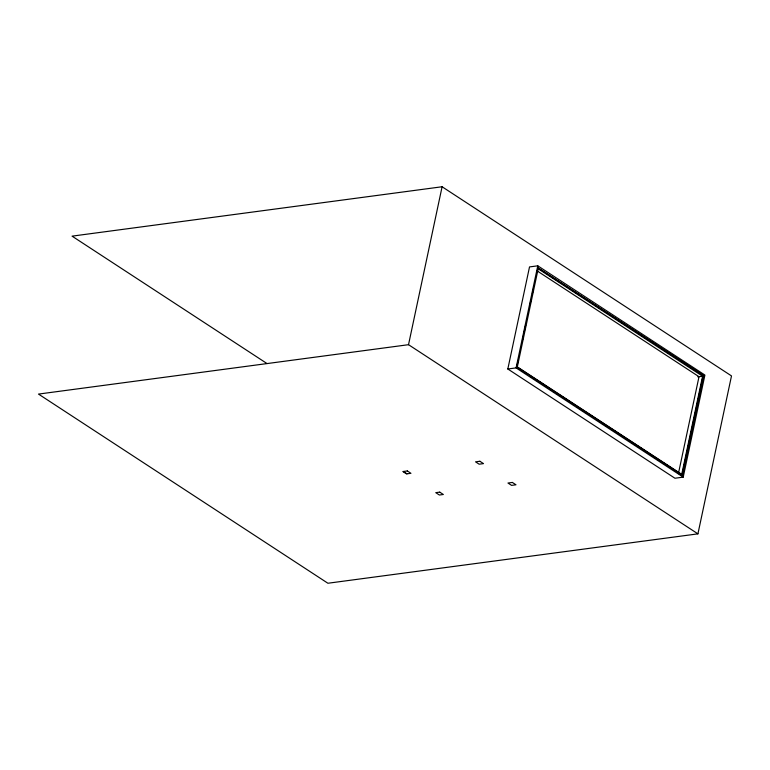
<?xml version="1.0" encoding="UTF-8"?>
<svg xmlns="http://www.w3.org/2000/svg" width="770" height="770" viewBox="0 0 770 770"><rect width="100%" height="100%" fill="white"/><g stroke="black" fill="none" stroke-linecap="round" stroke-linejoin="round"><path stroke-width="1.16" d="M442.096 186.754L731.5 375.914L697.928 533.851L408.524 344.69L442.096 186.754L72.072 236.149L267.017 363.565M507.825 368.994L529.519 266.921L537.778 265.823L704.906 375.057L683.211 477.131L674.953 478.237L507.825 368.994L516.083 367.896L683.211 477.131M516.083 367.896L537.778 265.823M516.959 366.068L518.2 360.216M522.435 340.33L523.427 335.653M523.927 333.314L525.66 325.123M530.135 304.063L531.136 299.386M532.378 293.534L533.369 288.856M538.403 267.729L517.267 367.165L682.586 475.225L703.722 375.789L537.845 267.796L703.722 375.789M678.399 473.656L699.006 376.703L536.584 270.539M538.163 268.749L702.587 376.222L681.729 474.349L517.305 366.876M682.586 475.225L682.037 475.302L703.174 375.856M408.524 344.69L38.5 394.086L327.905 583.246L697.928 533.851M697.812 376.857L702.587 376.222M516.709 367.242L527.729 374.441M529.741 375.75L534.746 379.033M536.748 380.342L547.778 387.541M549.78 388.85L554.785 392.123M556.787 393.441L567.817 400.641M569.819 401.95L574.824 405.222M576.826 406.531L587.856 413.74M589.859 415.049L607.896 426.84M609.898 428.149L627.935 439.94M629.937 441.249L647.974 453.03M649.976 454.348L668.014 466.129M670.015 467.438L682.037 475.302M403.365 471.481L406.964 473.829M407.32 470.951L402.922 471.538L406.522 473.887L410.92 473.3L407.32 470.951M479.893 461.269L475.552 461.846L479.152 464.195L483.493 463.617L479.893 461.269M439.737 492.136L435.781 492.665L439.381 495.014L443.337 494.494L439.737 492.136M512.368 482.444L507.969 483.031L511.569 485.379L515.967 484.792L512.368 482.444"/></g></svg>
